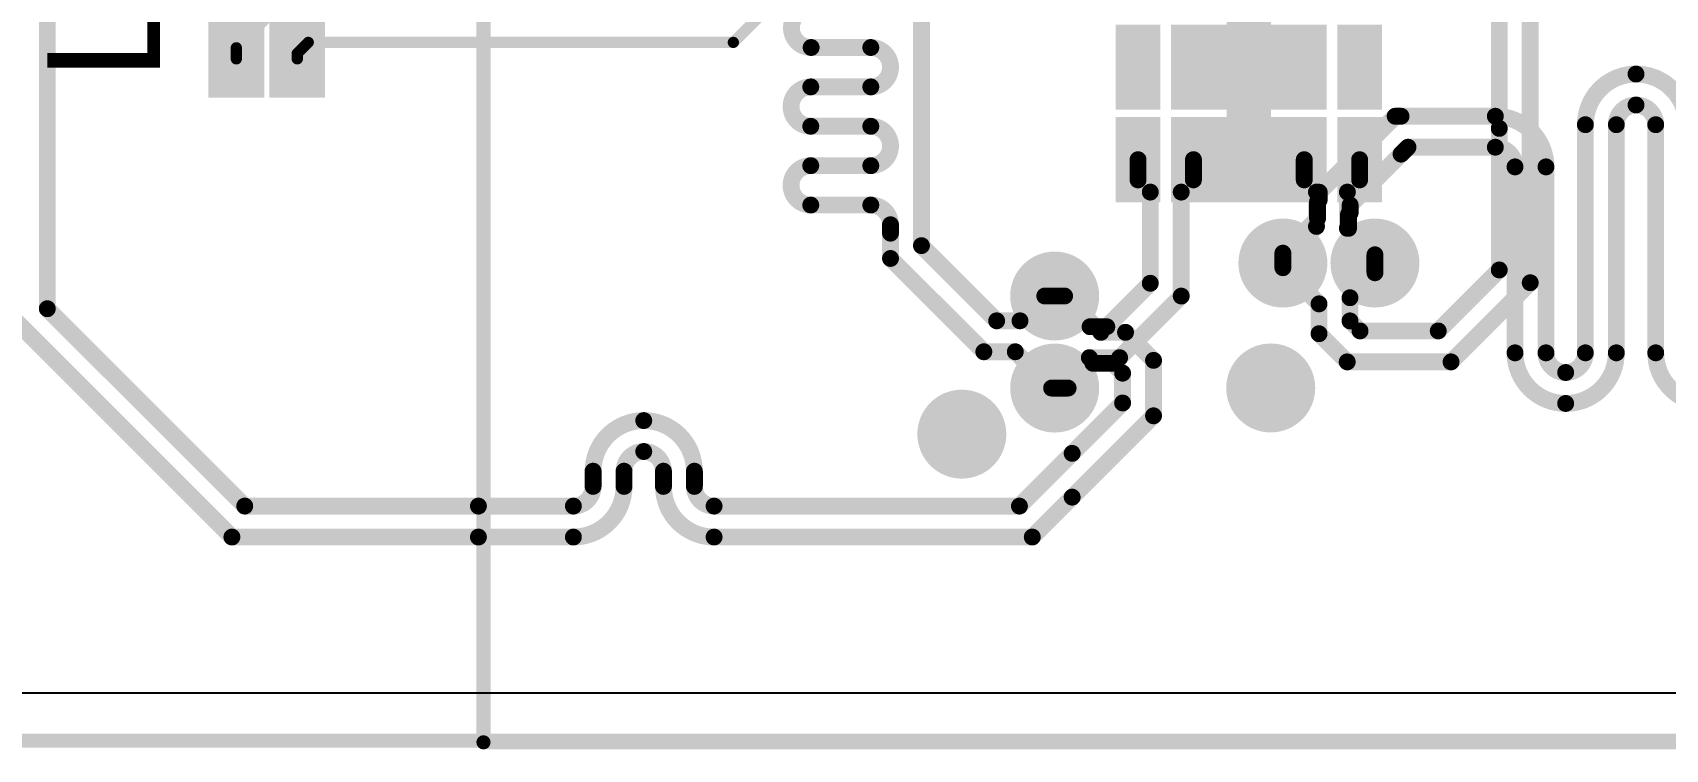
# Model space of a CAD drawing. Header units: millimetres. Extents: x 0 to 172, y 0 to 138.
# Drawn here: x 57.58 to 72.31, y -0.08 to 6.39 of the extents above; entities that cross this region are included whole.
import ezdxf

# ---------------------------------------------------------------- set-up
doc = ezdxf.new("R2010")
doc.units = ezdxf.units.MM
for name, color, linetype in [('BottomLayer', 5, 'Continuous'), ('BottomPaste', 16, 'Continuous'), ('BottomSolder', 6, 'Continuous'), ('Mechanical2', 216, 'Continuous'), ('TopLayer', 1, 'Continuous'), ('TopOverlay', 2, 'Continuous'), ('TopPaste', 8, 'Continuous'), ('TopSolder', 216, 'Continuous'), ('ViaHoleLayer', 16, 'Continuous')]:
    doc.layers.add(name, color=color, linetype=linetype)
doc.styles.add('Arial', font='', dxfattribs={"height": 0.2})
doc.styles.get('Arial').set_extended_font_data('Arial')

# ---------------------------------------------------------------- blocks, each defined once
blk = doc.blocks.new('10_USON__2_5_1__B_27')
at = {"layer": 'BottomLayer'}
for points in [[(-0.69999987, 1.0999978), (-0.13499973, 1.0999978), (-0.13499973, 0.8999982), (-0.69999987, 0.8999982)], [(0.13499973, 1.0999978), (0.69999987, 1.0999978), (0.69999987, 0.8999982), (0.13499973, 0.8999982)], [(-0.69999987, 0.5999987999999999), (-0.13499973, 0.5999987999999999), (-0.13499973, 0.3999992), (-0.69999987, 0.3999992)], [(0.13499973, 0.5999987999999999), (0.69999987, 0.5999987999999999), (0.69999987, 0.3999992), (0.13499973, 0.3999992)], [(-0.69999987, 0.1999996), (-0.13499973, 0.1999996), (-0.13499973, -0.1999996), (-0.69999987, -0.1999996)], [(0.13499973, 0.1999996), (0.69999987, 0.1999996), (0.69999987, -0.1999996), (0.13499973, -0.1999996)], [(-0.69999987, -0.3999992), (-0.13499973, -0.3999992), (-0.13499973, -0.5999987999999999), (-0.69999987, -0.5999987999999999)], [(0.13499973, -0.3999992), (0.69999987, -0.3999992), (0.69999987, -0.5999987999999999), (0.13499973, -0.5999987999999999)], [(-0.69999987, -0.8999982), (-0.13499973, -0.8999982), (-0.13499973, -1.0999978), (-0.69999987, -1.0999978)], [(0.13499973, -0.8999982), (0.69999987, -0.8999982), (0.69999987, -1.0999978), (0.13499973, -1.0999978)]]:
    blk.add_hatch(color=5, dxfattribs=at).paths.add_polyline_path(points)
at = {"layer": 'BottomPaste'}
for points in [[(-0.69999987, 1.0999978), (-0.13499973, 1.0999978), (-0.13499973, 0.8999982), (-0.69999987, 0.8999982)], [(0.13499973, 1.0999978), (0.69999987, 1.0999978), (0.69999987, 0.8999982), (0.13499973, 0.8999982)], [(-0.69999987, 0.5999987999999999), (-0.13499973, 0.5999987999999999), (-0.13499973, 0.3999992), (-0.69999987, 0.3999992)], [(0.13499973, 0.5999987999999999), (0.69999987, 0.5999987999999999), (0.69999987, 0.3999992), (0.13499973, 0.3999992)], [(-0.69999987, 0.1999996), (-0.13499973, 0.1999996), (-0.13499973, -0.1999996), (-0.69999987, -0.1999996)], [(0.13499973, 0.1999996), (0.69999987, 0.1999996), (0.69999987, -0.1999996), (0.13499973, -0.1999996)], [(-0.69999987, -0.3999992), (-0.13499973, -0.3999992), (-0.13499973, -0.5999987999999999), (-0.69999987, -0.5999987999999999)], [(0.13499973, -0.3999992), (0.69999987, -0.3999992), (0.69999987, -0.5999987999999999), (0.13499973, -0.5999987999999999)], [(-0.69999987, -0.8999982), (-0.13499973, -0.8999982), (-0.13499973, -1.0999978), (-0.69999987, -1.0999978)], [(0.13499973, -0.8999982), (0.69999987, -0.8999982), (0.69999987, -1.0999978), (0.13499973, -1.0999978)]]:
    blk.add_hatch(color=16, dxfattribs=at).paths.add_polyline_path(points)
at = {"layer": 'BottomSolder'}
for points in [[(-0.8015998699999999, 1.2015978), (-0.03339973, 1.2015978), (-0.03339973, 0.7983982000000001), (-0.8015998699999999, 0.7983982000000001)], [(0.03339973, 1.2015978), (0.8015998699999999, 1.2015978), (0.8015998699999999, 0.7983982000000001), (0.03339973, 0.7983982000000001)], [(-0.8015998699999999, 0.7015988), (-0.03339973, 0.7015988), (-0.03339973, 0.2983992), (-0.8015998699999999, 0.2983992)], [(0.03339973, 0.7015988), (0.8015998699999999, 0.7015988), (0.8015998699999999, 0.2983992), (0.03339973, 0.2983992)], [(-0.8015998699999999, 0.3015996), (-0.03339973, 0.3015996), (-0.03339973, -0.3015996), (-0.8015998699999999, -0.3015996)], [(0.03339973, 0.3015996), (0.8015998699999999, 0.3015996), (0.8015998699999999, -0.3015996), (0.03339973, -0.3015996)], [(-0.8015998699999999, -0.2983992), (-0.03339973, -0.2983992), (-0.03339973, -0.7015988), (-0.8015998699999999, -0.7015988)], [(0.03339973, -0.2983992), (0.8015998699999999, -0.2983992), (0.8015998699999999, -0.7015988), (0.03339973, -0.7015988)], [(-0.8015998699999999, -0.7983982000000001), (-0.03339973, -0.7983982000000001), (-0.03339973, -1.2015978), (-0.8015998699999999, -1.2015978)], [(0.03339973, -0.7983982000000001), (0.8015998699999999, -0.7983982000000001), (0.8015998699999999, -1.2015978), (0.03339973, -1.2015978)]]:
    blk.add_hatch(color=6, dxfattribs=at).paths.add_polyline_path(points)
blk = doc.blocks.new('MCZ1210DH900L2TA0G_247')
at = {"layer": 'TopLayer'}
for points in [[(-0.37500052, 0.12500102), (-0.87499952, 0.1250010199999999), (-0.87499952, 0.4250004199999999), (-0.37500052, 0.4250004199999999)], [(0.87499952, 0.12500102), (0.37500052, 0.1250010199999999), (0.37500052, 0.4250004199999999), (0.87499952, 0.4250004199999999)], [(-0.37500052, -0.4249978799999999), (-0.87499952, -0.4249978799999999), (-0.87499952, -0.12499848), (-0.37500052, -0.12499848)], [(0.87499952, -0.4249978799999999), (0.37500052, -0.4249978799999999), (0.37500052, -0.12499848), (0.87499952, -0.12499848)]]:
    blk.add_hatch(color=1, dxfattribs=at).paths.add_polyline_path(points)
at = {"layer": 'TopPaste'}
for points in [[(-0.37500052, 0.12500102), (-0.87499952, 0.1250010199999999), (-0.87499952, 0.4250004199999999), (-0.37500052, 0.4250004199999999)], [(0.87499952, 0.12500102), (0.37500052, 0.1250010199999999), (0.37500052, 0.4250004199999999), (0.87499952, 0.4250004199999999)], [(-0.37500052, -0.4249978799999999), (-0.87499952, -0.4249978799999999), (-0.87499952, -0.12499848), (-0.37500052, -0.12499848)], [(0.87499952, -0.4249978799999999), (0.37500052, -0.4249978799999999), (0.37500052, -0.12499848), (0.87499952, -0.12499848)]]:
    blk.add_hatch(color=8, dxfattribs=at).paths.add_polyline_path(points)
at = {"layer": 'TopSolder'}
for points in [[(-0.27340052, 0.02340102000000004), (-0.9765995199999999, 0.02340101999999996), (-0.9765995199999999, 0.52660042), (-0.27340052, 0.52660042)], [(0.9765995199999999, 0.02340102000000004), (0.27340052, 0.02340101999999996), (0.27340052, 0.52660042), (0.9765995199999999, 0.52660042)], [(-0.27340052, -0.52659788), (-0.9765995199999999, -0.52659788), (-0.9765995199999999, -0.02339848000000004), (-0.27340052, -0.02339847999999996)], [(0.9765995199999999, -0.52659788), (0.27340052, -0.52659788), (0.27340052, -0.02339848000000004), (0.9765995199999999, -0.02339847999999996)]]:
    blk.add_hatch(color=216, dxfattribs=at).paths.add_polyline_path(points)
at = {"layer": 'TopOverlay', "const_width": 0.127}
for points in [[(0.2286, 0.5334), (-0.2286, 0.5334)], [(-1.0414, 0.3048), (-1.1684, 0.4318)], [(-1.1684, 0.1778), (-1.1684, 0.4318)], [(-1.1684, 0.1778), (-1.0414, 0.3048)], [(0.2286, -0.5333974599999999), (-0.2286, -0.5333974599999999)]]:
    blk.add_lwpolyline(points, dxfattribs=at)
at = {"layer": 'TopOverlay', "const_width": 0.0635}
for points in [[(-0.26035, 0.5334, 1), (-0.19685, 0.5334, 1)], [(0.19685, 0.5334, 1), (0.26035, 0.5334, 1)], [(-1.20015, 0.4318, 1), (-1.13665, 0.4318, 1)], [(-1.20015, 0.4318, 1), (-1.13665, 0.4318, 1)], [(-1.07315, 0.3048, 1), (-1.00965, 0.3048, 1)], [(-1.07315, 0.3048, 1), (-1.00965, 0.3048, 1)], [(-1.20015, 0.1778, 1), (-1.13665, 0.1778, 1)], [(-1.20015, 0.1778, 1), (-1.13665, 0.1778, 1)], [(-0.26035, -0.5333974599999999, 1), (-0.19685, -0.5333974599999999, 1)], [(0.19685, -0.5333974599999999, 1), (0.26035, -0.5333974599999999, 1)]]:
    blk.add_lwpolyline(points, format="xyb", close=True, dxfattribs=at)
blk = doc.blocks.new('0484060003_266')
at = {"layer": 'TopOverlay', "const_width": 0.127}
for points in [[(-6.899998899999999, -12.23119728), (-6.899998899999999, -5.44999926)], [(-6.899998899999999, -12.23119728), (6.899998899999999, -12.23119728)]]:
    blk.add_lwpolyline(points, dxfattribs=at)
at = {"layer": 'TopOverlay', "const_width": 0.0635}
blk.add_lwpolyline([(-6.931748900000001, -12.23119728, 1), (-6.8682489, -12.23119728, 1)], format="xyb", close=True, dxfattribs=at)
blk.add_lwpolyline([(-6.931748900000001, -12.23119728, 1), (-6.8682489, -12.23119728, 1)], format="xyb", close=True, dxfattribs=at)

msp = doc.modelspace()

# ---------------------------------------------------------------- hatches: boundary and pattern name
at = {"layer": 'BottomLayer'}
msp.add_hatch(color=5, dxfattribs=at).paths.add_polyline_path([(68.3546004, 4.96419886), (68.75459959999999, 4.96419886), (68.75459959999999, 8.67560114), (68.3546004, 8.67560114)])
h = msp.add_hatch(color=5, dxfattribs=at)
edge = h.paths.add_edge_path()
edge.add_arc((68.86185618, 4.31340768), 0.2999994, 0, 360)
h = msp.add_hatch(color=5, dxfattribs=at)
edge = h.paths.add_edge_path()
edge.add_arc((69.69285527999999, 4.31340768), 0.2999994, 0, 360)
h = msp.add_hatch(color=5, dxfattribs=at)
edge = h.paths.add_edge_path()
edge.add_arc((66.80199999999999, 4.0156003), 0.2999994, 0, 360)
h = msp.add_hatch(color=5, dxfattribs=at)
edge = h.paths.add_edge_path()
edge.add_arc((66.80199999999999, 3.184601199999999), 0.2999994, 0, 360)
h = msp.add_hatch(color=5, dxfattribs=at)
edge = h.paths.add_edge_path()
edge.add_arc((68.75210023999999, 3.18570864), 0.2999994, 0, 360)
h = msp.add_hatch(color=5, dxfattribs=at)
edge = h.paths.add_edge_path()
edge.add_arc((65.96379999999999, 2.7686), 0.2999994, 0, 360)
at = {"layer": 'BottomSolder'}
h = msp.add_hatch(color=6, dxfattribs=at)
edge = h.paths.add_edge_path()
edge.add_arc((68.86185618, 4.31340768), 0.4015993999999999, 0, 360)
h = msp.add_hatch(color=6, dxfattribs=at)
edge = h.paths.add_edge_path()
edge.add_arc((69.69285527999999, 4.31340768), 0.4015993999999999, 0, 360)
h = msp.add_hatch(color=6, dxfattribs=at)
edge = h.paths.add_edge_path()
edge.add_arc((66.80199999999999, 4.0156003), 0.4015993999999999, 0, 360)
h = msp.add_hatch(color=6, dxfattribs=at)
edge = h.paths.add_edge_path()
edge.add_arc((66.80199999999999, 3.184601199999999), 0.4015993999999999, 0, 360)
h = msp.add_hatch(color=6, dxfattribs=at)
edge = h.paths.add_edge_path()
edge.add_arc((68.75210023999999, 3.18570864), 0.4015993999999999, 0, 360)
h = msp.add_hatch(color=6, dxfattribs=at)
edge = h.paths.add_edge_path()
edge.add_arc((65.96379999999999, 2.7686), 0.4015993999999999, 0, 360)
at = {"layer": 'TopLayer'}
h = msp.add_hatch(color=1, dxfattribs=at)
edge = h.paths.add_edge_path()
edge.add_arc((68.86185618, 4.31340768), 0.2999994, 0, 360)
h = msp.add_hatch(color=1, dxfattribs=at)
edge = h.paths.add_edge_path()
edge.add_arc((69.69285527999999, 4.31340768), 0.2999994, 0, 360)
h = msp.add_hatch(color=1, dxfattribs=at)
edge = h.paths.add_edge_path()
edge.add_arc((66.80199999999999, 4.0156003), 0.2999994, 0, 360)
h = msp.add_hatch(color=1, dxfattribs=at)
edge = h.paths.add_edge_path()
edge.add_arc((66.80199999999999, 3.184601199999999), 0.2999994, 0, 360)
h = msp.add_hatch(color=1, dxfattribs=at)
edge = h.paths.add_edge_path()
edge.add_arc((68.75210023999999, 3.18570864), 0.2999994, 0, 360)
h = msp.add_hatch(color=1, dxfattribs=at)
edge = h.paths.add_edge_path()
edge.add_arc((65.96379999999999, 2.7686), 0.2999994, 0, 360)
at = {"layer": 'TopSolder'}
h = msp.add_hatch(color=216, dxfattribs=at)
edge = h.paths.add_edge_path()
edge.add_arc((68.86185618, 4.31340768), 0.4015993999999999, 0, 360)
h = msp.add_hatch(color=216, dxfattribs=at)
edge = h.paths.add_edge_path()
edge.add_arc((69.69285527999999, 4.31340768), 0.4015993999999999, 0, 360)
h = msp.add_hatch(color=216, dxfattribs=at)
edge = h.paths.add_edge_path()
edge.add_arc((66.80199999999999, 4.0156003), 0.4015993999999999, 0, 360)
h = msp.add_hatch(color=216, dxfattribs=at)
edge = h.paths.add_edge_path()
edge.add_arc((66.80199999999999, 3.184601199999999), 0.4015993999999999, 0, 360)
h = msp.add_hatch(color=216, dxfattribs=at)
edge = h.paths.add_edge_path()
edge.add_arc((68.75210023999999, 3.18570864), 0.4015993999999999, 0, 360)
h = msp.add_hatch(color=216, dxfattribs=at)
edge = h.paths.add_edge_path()
edge.add_arc((65.96379999999999, 2.7686), 0.4015993999999999, 0, 360)
at = {"layer": 'ViaHoleLayer'}
h = msp.add_hatch(color=16, dxfattribs=at)
edge = h.paths.add_edge_path()
edge.add_arc((68.86185618, 4.31340768), 0.1499997, 0, 360)
h = msp.add_hatch(color=16, dxfattribs=at)
edge = h.paths.add_edge_path()
edge.add_arc((69.69285527999999, 4.31340768), 0.1499997, 0, 360)
h = msp.add_hatch(color=16, dxfattribs=at)
edge = h.paths.add_edge_path()
edge.add_arc((66.80199999999999, 4.0156003), 0.1499997, 0, 360)
h = msp.add_hatch(color=16, dxfattribs=at)
edge = h.paths.add_edge_path()
edge.add_arc((66.80199999999999, 3.184601199999999), 0.1499997, 0, 360)
h = msp.add_hatch(color=16, dxfattribs=at)
edge = h.paths.add_edge_path()
edge.add_arc((68.75210023999999, 3.18570864), 0.1499997, 0, 360)
h = msp.add_hatch(color=16, dxfattribs=at)
edge = h.paths.add_edge_path()
edge.add_arc((65.96379999999999, 2.7686), 0.1499997, 0, 360)

# ---------------------------------------------------------------- linework, layer by layer
at = {"layer": 'BottomLayer'}
msp.add_line((31.0642, 0.4318), (103.7336, 0.4318), dxfattribs=at)
for points, const_width in [([(71.09459746, 4.13559752), (71.09459746, 11.51925052)], 0.1524), ([(65.59940652, 4.470643839999999), (65.59940652, 8.93764278)], 0.1524), ([(70.81519746, 5.52920154), (70.81519746, 7.0237858)], 0.1524), ([(64.60367064, 6.2594998), (65.14220651999999, 6.2594998)], 0.1524), ([(68.5546, 5.246700199999999), (68.5546, 6.0816998)], 0.254), ([(64.60028736, 5.9038998), (65.14220651999999, 5.9038998)], 0.1524), ([(64.60028736, 5.5482998), (65.14220651999999, 5.5482998)], 0.1524), ([(70.81519746, 4.25132754), (70.81519746, 5.52920154)], 0.1524), ([(67.55460199999999, 5.06419866), (67.55460199999999, 5.246700199999999)], 0.1524), ([(68.05460099999999, 5.06419866), (68.05460099999999, 5.246700199999999)], 0.1524), ([(69.054599, 5.06419866), (69.054599, 5.246700199999999)], 0.1524), ([(69.554598, 5.06419866), (69.554598, 5.246700199999999)], 0.1524), ([(64.60028736, 5.1926998), (65.14220651999999, 5.1926998)], 0.1524), ([(67.55460199999999, 5.06419866), (67.6649015, 4.95389916)], 0.1524), ([(67.6649015, 4.13095186), (67.6649015, 4.95389916)], 0.1524), ([(67.9443015, 4.95389916), (68.05460099999999, 5.06419866)], 0.1524), ([(67.9443015, 4.01522184), (67.9443015, 4.95389916)], 0.1524), ([(69.054599, 5.06419866), (69.1648985, 4.95389916)], 0.1524), ([(69.1648985, 4.64415886), (69.1648985, 4.95389916)], 0.1524), ([(69.44429849999999, 4.95389916), (69.554598, 5.06419866)], 0.1524), ([(69.44429849999999, 4.626482999999999), (69.44429849999999, 4.95389916)], 0.1524), ([(64.60028736, 4.8370998), (65.14220651999999, 4.8370998)], 0.1524), ([(65.32000651999999, 4.583087099999999), (65.32000651999999, 4.659299799999999)], 0.1524), ([(68.86185618, 4.34111654), (69.1648985, 4.64415886)], 0.1524), ([(65.32000651999999, 4.35491382), (65.32000651999999, 4.583087099999999)], 0.1524), ([(69.44429849999999, 4.626482999999999), (69.69285527999999, 4.37792622)], 0.1524), ([(65.32000651999999, 4.35491382), (66.16251944, 3.5124009)], 0.1524), ([(65.59940652, 4.470643839999999), (66.27824946, 3.7918009)], 0.1524), ([(69.69285527999999, 4.31340768), (69.69285527999999, 4.37792622)], 0.1524), ([(68.86185618, 4.31340768), (68.86185618, 4.34111654)], 0.1524), ([(68.86185618, 4.27109128), (68.86185618, 4.31340768)], 0.1524), ([(68.86185618, 4.27109128), (69.18821824, 3.94472922)], 0.1524), ([(69.46761824, 4.00033236), (69.69285527999999, 4.2255694)], 0.1524), ([(69.69285527999999, 4.2255694), (69.69285527999999, 4.31340768)], 0.1524), ([(70.26425114, 3.70038122), (70.81519746, 4.25132754)], 0.1524), ([(67.27254769999999, 3.73859806), (67.6649015, 4.13095186)], 0.1524), ([(70.37998116, 3.42098122), (71.09459746, 4.13559752)], 0.1524), ([(66.48892468, 3.7918009), (66.71272407999999, 4.0156003)], 0.1524), ([(66.71272407999999, 4.0156003), (66.80199999999999, 4.0156003)], 0.1524), ([(66.80199999999999, 4.0156003), (66.8443164, 4.0156003)], 0.1524), ([(66.8443164, 4.0156003), (67.12131864, 3.73859806)], 0.1524), ([(67.38827771999999, 3.45919806), (67.9443015, 4.01522184)], 0.1524), ([(69.18821824, 3.67536222), (69.18821824, 3.94472922)], 0.1524), ([(69.46761824, 3.791092239999999), (69.46761824, 4.00033236)], 0.1524), ([(66.27824946, 3.7918009), (66.48892468, 3.7918009)], 0.1524), ([(69.46761824, 3.791092239999999), (69.55832926, 3.70038122)], 0.1524), ([(67.12131864, 3.73859806), (67.27254769999999, 3.73859806)], 0.1524), ([(69.18821824, 3.67536222), (69.44259923999999, 3.42098122)], 0.1524), ([(69.55832926, 3.70038122), (70.26425114, 3.70038122)], 0.1524), ([(66.16251944, 3.5124009), (66.44649144, 3.5124009)], 0.1524), ([(66.44649144, 3.5124009), (66.77429114, 3.184601199999999)], 0.1524), ([(66.84047846, 3.184601199999999), (67.11507532, 3.45919806)], 0.1524), ([(67.11507532, 3.45919806), (67.38827771999999, 3.45919806)], 0.1524), ([(69.44259923999999, 3.42098122), (70.37998116, 3.42098122)], 0.1524), ([(66.77429114, 3.184601199999999), (66.80199999999999, 3.184601199999999)], 0.1524), ([(66.80199999999999, 3.184601199999999), (66.84047846, 3.184601199999999)], 0.1524)]:
    msp.add_lwpolyline(points, dxfattribs=dict(at, const_width=const_width))
at = {"layer": 'BottomLayer', "const_width": 0.1524}
for points in [[(64.60367064, 6.2594998, -0.9999999999999999), (64.60367064, 6.615099799999999)], [(65.14220651999999, 6.2594998, -0.9999999999999999), (65.14220651999999, 5.9038998)], [(64.60028736, 5.5482998, -0.9999999999999999), (64.60028736, 5.9038998)], [(65.14220651999999, 5.5482998, -0.9999999999999999), (65.14220651999999, 5.1926998)], [(64.60028736, 4.8370998, -0.9999999999999999), (64.60028736, 5.1926998)], [(65.14220651999999, 4.8370998, -0.4142135623730951), (65.32000651999999, 4.659299799999999)]]:
    msp.add_lwpolyline(points, format="xyb", dxfattribs=at)
at = {"layer": 'BottomLayer'}
for points, const_width in [([(64.56557063999999, 6.2594998, 1), (64.64177064, 6.2594998, 1)], 0.0762), ([(64.56557063999999, 6.2594998, 1), (64.64177064, 6.2594998, 1)], 0.0762), ([(65.10410651999999, 6.2594998, 1), (65.18030651999999, 6.2594998, 1)], 0.0762), ([(65.10410651999999, 6.2594998, 1), (65.18030651999999, 6.2594998, 1)], 0.0762), ([(68.49109999999999, 6.0816998, 1), (68.61809999999998, 6.0816998, 1)], 0.127), ([(64.56218736, 5.9038998, 1), (64.63838736, 5.9038998, 1)], 0.0762), ([(64.56218736, 5.9038998, 1), (64.63838736, 5.9038998, 1)], 0.0762), ([(65.10410651999999, 5.9038998, 1), (65.18030651999999, 5.9038998, 1)], 0.0762), ([(65.10410651999999, 5.9038998, 1), (65.18030651999999, 5.9038998, 1)], 0.0762), ([(64.56218736, 5.5482998, 1), (64.63838736, 5.5482998, 1)], 0.0762), ([(64.56218736, 5.5482998, 1), (64.63838736, 5.5482998, 1)], 0.0762), ([(65.10410651999999, 5.5482998, 1), (65.18030651999999, 5.5482998, 1)], 0.0762), ([(65.10410651999999, 5.5482998, 1), (65.18030651999999, 5.5482998, 1)], 0.0762), ([(70.77709746, 5.52920154, 1), (70.85329746, 5.52920154, 1)], 0.0762), ([(70.77709746, 5.52920154, 1), (70.85329746, 5.52920154, 1)], 0.0762), ([(67.51650199999999, 5.246700199999999, 1), (67.592702, 5.246700199999999, 1)], 0.0762), ([(68.01650099999999, 5.246700199999999, 1), (68.09270099999999, 5.246700199999999, 1)], 0.0762), ([(68.49109999999999, 5.246700199999999, 1), (68.61809999999998, 5.246700199999999, 1)], 0.127), ([(69.016499, 5.246700199999999, 1), (69.092699, 5.246700199999999, 1)], 0.0762), ([(69.516498, 5.246700199999999, 1), (69.59269799999998, 5.246700199999999, 1)], 0.0762), ([(64.56218736, 5.1926998, 1), (64.63838736, 5.1926998, 1)], 0.0762), ([(64.56218736, 5.1926998, 1), (64.63838736, 5.1926998, 1)], 0.0762), ([(65.10410651999999, 5.1926998, 1), (65.18030651999999, 5.1926998, 1)], 0.0762), ([(65.10410651999999, 5.1926998, 1), (65.18030651999999, 5.1926998, 1)], 0.0762), ([(67.51650199999999, 5.06419866, 1), (67.592702, 5.06419866, 1)], 0.0762), ([(67.51650199999999, 5.06419866, 1), (67.592702, 5.06419866, 1)], 0.0762), ([(67.62680149999998, 4.95389916, 1), (67.7030015, 4.95389916, 1)], 0.0762), ([(67.62680149999998, 4.95389916, 1), (67.7030015, 4.95389916, 1)], 0.0762), ([(67.9062015, 4.95389916, 1), (67.9824015, 4.95389916, 1)], 0.0762), ([(67.9062015, 4.95389916, 1), (67.9824015, 4.95389916, 1)], 0.0762), ([(68.01650099999999, 5.06419866, 1), (68.09270099999999, 5.06419866, 1)], 0.0762), ([(68.01650099999999, 5.06419866, 1), (68.09270099999999, 5.06419866, 1)], 0.0762), ([(69.016499, 5.06419866, 1), (69.092699, 5.06419866, 1)], 0.0762), ([(69.016499, 5.06419866, 1), (69.092699, 5.06419866, 1)], 0.0762), ([(69.12679849999999, 4.95389916, 1), (69.2029985, 4.95389916, 1)], 0.0762), ([(69.12679849999999, 4.95389916, 1), (69.2029985, 4.95389916, 1)], 0.0762), ([(69.4061985, 4.95389916, 1), (69.48239849999999, 4.95389916, 1)], 0.0762), ([(69.4061985, 4.95389916, 1), (69.48239849999999, 4.95389916, 1)], 0.0762), ([(69.516498, 5.06419866, 1), (69.59269799999998, 5.06419866, 1)], 0.0762), ([(69.516498, 5.06419866, 1), (69.59269799999998, 5.06419866, 1)], 0.0762), ([(64.56218736, 4.8370998, 1), (64.63838736, 4.8370998, 1)], 0.0762), ([(64.56218736, 4.8370998, 1), (64.63838736, 4.8370998, 1)], 0.0762), ([(65.10410651999999, 4.8370998, 1), (65.18030651999999, 4.8370998, 1)], 0.0762), ([(65.10410651999999, 4.8370998, 1), (65.18030651999999, 4.8370998, 1)], 0.0762), ([(65.28190651999999, 4.659299799999999, 1), (65.35810651999999, 4.659299799999999, 1)], 0.0762), ([(65.28190651999999, 4.659299799999999, 1), (65.35810651999999, 4.659299799999999, 1)], 0.0762), ([(69.12679849999999, 4.64415886, 1), (69.2029985, 4.64415886, 1)], 0.0762), ([(69.12679849999999, 4.64415886, 1), (69.2029985, 4.64415886, 1)], 0.0762), ([(65.28190651999999, 4.583087099999999, 1), (65.35810651999999, 4.583087099999999, 1)], 0.0762), ([(65.28190651999999, 4.583087099999999, 1), (65.35810651999999, 4.583087099999999, 1)], 0.0762), ([(69.4061985, 4.626482999999999, 1), (69.48239849999999, 4.626482999999999, 1)], 0.0762), ([(69.4061985, 4.626482999999999, 1), (69.48239849999999, 4.626482999999999, 1)], 0.0762), ([(65.28190651999999, 4.35491382, 1), (65.35810651999999, 4.35491382, 1)], 0.0762), ([(65.28190651999999, 4.35491382, 1), (65.35810651999999, 4.35491382, 1)], 0.0762), ([(65.56130652, 4.470643839999999, 1), (65.63750652, 4.470643839999999, 1)], 0.0762), ([(65.56130652, 4.470643839999999, 1), (65.63750652, 4.470643839999999, 1)], 0.0762), ([(69.65475527999999, 4.37792622, 1), (69.73095528, 4.37792622, 1)], 0.0762), ([(69.65475527999999, 4.37792622, 1), (69.73095528, 4.37792622, 1)], 0.0762), ([(68.82375618, 4.34111654, 1), (68.89995618, 4.34111654, 1)], 0.0762), ([(68.82375618, 4.34111654, 1), (68.89995618, 4.34111654, 1)], 0.0762), ([(68.82375618, 4.31340768, 1), (68.89995618, 4.31340768, 1)], 0.0762), ([(68.82375618, 4.31340768, 1), (68.89995618, 4.31340768, 1)], 0.0762), ([(68.82375618, 4.27109128, 1), (68.89995618, 4.27109128, 1)], 0.0762), ([(68.82375618, 4.27109128, 1), (68.89995618, 4.27109128, 1)], 0.0762), ([(69.65475527999999, 4.31340768, 1), (69.73095528, 4.31340768, 1)], 0.0762), ([(69.65475527999999, 4.31340768, 1), (69.73095528, 4.31340768, 1)], 0.0762), ([(69.65475527999999, 4.2255694, 1), (69.73095528, 4.2255694, 1)], 0.0762), ([(69.65475527999999, 4.2255694, 1), (69.73095528, 4.2255694, 1)], 0.0762), ([(70.77709746, 4.25132754, 1), (70.85329746, 4.25132754, 1)], 0.0762), ([(70.77709746, 4.25132754, 1), (70.85329746, 4.25132754, 1)], 0.0762), ([(67.62680149999998, 4.13095186, 1), (67.7030015, 4.13095186, 1)], 0.0762), ([(67.62680149999998, 4.13095186, 1), (67.7030015, 4.13095186, 1)], 0.0762), ([(71.05649746, 4.13559752, 1), (71.13269746, 4.13559752, 1)], 0.0762), ([(71.05649746, 4.13559752, 1), (71.13269746, 4.13559752, 1)], 0.0762), ([(66.67462407999999, 4.0156003, 1), (66.75082408, 4.0156003, 1)], 0.0762), ([(66.67462407999999, 4.0156003, 1), (66.75082408, 4.0156003, 1)], 0.0762), ([(66.76389999999999, 4.0156003, 1), (66.84009999999999, 4.0156003, 1)], 0.0762), ([(66.76389999999999, 4.0156003, 1), (66.84009999999999, 4.0156003, 1)], 0.0762), ([(66.8062164, 4.0156003, 1), (66.8824164, 4.0156003, 1)], 0.0762), ([(66.8062164, 4.0156003, 1), (66.8824164, 4.0156003, 1)], 0.0762), ([(67.9062015, 4.01522184, 1), (67.9824015, 4.01522184, 1)], 0.0762), ([(67.9062015, 4.01522184, 1), (67.9824015, 4.01522184, 1)], 0.0762), ([(69.15011824, 3.94472922, 1), (69.22631824, 3.94472922, 1)], 0.0762), ([(69.15011824, 3.94472922, 1), (69.22631824, 3.94472922, 1)], 0.0762), ([(69.42951824, 4.00033236, 1), (69.50571824, 4.00033236, 1)], 0.0762), ([(69.42951824, 4.00033236, 1), (69.50571824, 4.00033236, 1)], 0.0762), ([(66.24014946, 3.7918009, 1), (66.31634946, 3.7918009, 1)], 0.0762), ([(66.24014946, 3.7918009, 1), (66.31634946, 3.7918009, 1)], 0.0762), ([(66.45082468, 3.7918009, 1), (66.52702468, 3.7918009, 1)], 0.0762), ([(66.45082468, 3.7918009, 1), (66.52702468, 3.7918009, 1)], 0.0762), ([(69.42951824, 3.791092239999999, 1), (69.50571824, 3.791092239999999, 1)], 0.0762), ([(69.42951824, 3.791092239999999, 1), (69.50571824, 3.791092239999999, 1)], 0.0762), ([(67.08321864, 3.73859806, 1), (67.15941864, 3.73859806, 1)], 0.0762), ([(67.08321864, 3.73859806, 1), (67.15941864, 3.73859806, 1)], 0.0762), ([(67.23444769999999, 3.73859806, 1), (67.31064769999999, 3.73859806, 1)], 0.0762), ([(67.23444769999999, 3.73859806, 1), (67.31064769999999, 3.73859806, 1)], 0.0762), ([(69.15011824, 3.67536222, 1), (69.22631824, 3.67536222, 1)], 0.0762), ([(69.15011824, 3.67536222, 1), (69.22631824, 3.67536222, 1)], 0.0762), ([(69.52022926, 3.70038122, 1), (69.59642926, 3.70038122, 1)], 0.0762), ([(69.52022926, 3.70038122, 1), (69.59642926, 3.70038122, 1)], 0.0762), ([(70.22615114, 3.70038122, 1), (70.30235114, 3.70038122, 1)], 0.0762), ([(70.22615114, 3.70038122, 1), (70.30235114, 3.70038122, 1)], 0.0762), ([(66.12441944, 3.5124009, 1), (66.20061944, 3.5124009, 1)], 0.0762), ([(66.12441944, 3.5124009, 1), (66.20061944, 3.5124009, 1)], 0.0762), ([(66.40839143999999, 3.5124009, 1), (66.48459144, 3.5124009, 1)], 0.0762), ([(66.40839143999999, 3.5124009, 1), (66.48459144, 3.5124009, 1)], 0.0762), ([(67.07697532, 3.45919806, 1), (67.15317532, 3.45919806, 1)], 0.0762), ([(67.07697532, 3.45919806, 1), (67.15317532, 3.45919806, 1)], 0.0762), ([(67.35017772, 3.45919806, 1), (67.42637771999999, 3.45919806, 1)], 0.0762), ([(67.35017772, 3.45919806, 1), (67.42637771999999, 3.45919806, 1)], 0.0762), ([(69.40449923999999, 3.42098122, 1), (69.48069923999999, 3.42098122, 1)], 0.0762), ([(69.40449923999999, 3.42098122, 1), (69.48069923999999, 3.42098122, 1)], 0.0762), ([(70.34188115999999, 3.42098122, 1), (70.41808116, 3.42098122, 1)], 0.0762), ([(70.34188115999999, 3.42098122, 1), (70.41808116, 3.42098122, 1)], 0.0762), ([(66.73619113999999, 3.184601199999999, 1), (66.81239114, 3.184601199999999, 1)], 0.0762), ([(66.73619113999999, 3.184601199999999, 1), (66.81239114, 3.184601199999999, 1)], 0.0762), ([(66.76389999999999, 3.184601199999999, 1), (66.84009999999999, 3.184601199999999, 1)], 0.0762), ([(66.76389999999999, 3.184601199999999, 1), (66.84009999999999, 3.184601199999999, 1)], 0.0762), ([(66.80237846, 3.184601199999999, 1), (66.87857846, 3.184601199999999, 1)], 0.0762), ([(66.80237846, 3.184601199999999, 1), (66.87857846, 3.184601199999999, 1)], 0.0762)]:
    msp.add_lwpolyline(points, format="xyb", close=True, dxfattribs=dict(at, const_width=const_width))
at = {"layer": 'Mechanical2', "const_width": 0.127}
msp.add_lwpolyline([(1.016e-05, 1.016e-05), (160.0000102, 1.016e-05)], dxfattribs=at)
at = {"layer": 'TopLayer'}
msp.add_line((31.0642, 0.4318), (103.7336, 0.4318), dxfattribs=at)
for points, const_width in [([(57.70879999999999, 3.90107932), (57.70879999999999, 31.04932068)], 0.1524), ([(63.90123871999999, 6.3054992), (66.88747608, 9.291736559999999)], 0.1016), ([(59.41500182, 6.25679978), (59.78760204, 6.6294)], 0.1016), ([(59.96500071999999, 6.206299499999999), (60.06420042, 6.3054992)], 0.1016), ([(60.06420042, 6.3054992), (63.90123871999999, 6.3054992)], 0.1016), ([(59.41500182, 6.15679998), (59.41500182, 6.25679978)], 0.1016), ([(59.96500071999999, 6.15679998), (59.96500071999999, 6.206299499999999)], 0.1016), ([(72.04956125999999, 6.019799999999999), (72.04956379999999, 6.019799999999999)], 0.1524), ([(72.04956125999999, 5.7404), (72.04956379999999, 5.7404)], 0.1524), ([(69.18965588, 4.95289078), (69.87556509999999, 5.6388)], 0.1524), ([(69.87556509999999, 5.6388), (69.92865871999999, 5.6388)], 0.1524), ([(69.92865871999999, 5.6388), (70.77956888, 5.6388)], 0.1524), ([(71.5923638, 3.5028378), (71.5923638, 5.562602539999999)], 0.1524), ([(71.8717638, 3.5028378), (71.8717638, 5.562602539999999)], 0.1524), ([(72.22736126, 3.5028378), (72.22736126, 5.562602539999999)], 0.1524), ([(69.46905587999998, 4.83716076), (69.92865871999999, 5.296763599999999)], 0.1524), ([(69.92865871999999, 5.296763599999999), (69.99129511999999, 5.3594)], 0.1524), ([(69.99129511999999, 5.3594), (70.77956888, 5.3594)], 0.1524), ([(70.95736634, 3.5028378), (70.95736634, 5.181602539999999)], 0.1524), ([(71.23676634, 3.5028378), (71.23676634, 5.181602539999999)], 0.1524), ([(69.18965588, 4.88319064), (69.18965588, 4.95289078)], 0.1524), ([(69.17492642, 4.86846118), (69.18965588, 4.88319064)], 0.1524), ([(69.17492642, 4.71575384), (69.17492642, 4.86846118)], 0.1524), ([(69.46905587999998, 4.76746062), (69.46905587999998, 4.83716076)], 0.1524), ([(68.86185618, 4.4026836), (69.17492642, 4.71575384)], 0.1524), ([(69.45432641999999, 4.75273116), (69.46905587999998, 4.76746062)], 0.1524), ([(69.45432641999999, 4.626482999999999), (69.45432641999999, 4.75273116)], 0.1524), ([(69.45432641999999, 4.626482999999999), (69.69285527999999, 4.38795414)], 0.1524), ([(68.86185618, 4.31340768), (68.86185618, 4.4026836)], 0.1524), ([(69.69285527999999, 4.31340768), (69.69285527999999, 4.38795414)], 0.1524), ([(66.80199999999999, 4.0156003), (66.89127592, 4.0156003)], 0.1524), ([(66.89127592, 4.0156003), (67.21907562, 3.6878006)], 0.1524), ([(57.4294, 3.7853493), (59.3752051, 1.8395442)], 0.1524), ([(57.70879999999999, 3.90107932), (59.49093512, 2.1189442)], 0.1524), ([(67.21907562, 3.6878006), (67.44148056, 3.6878006)], 0.1524), ([(67.44148056, 3.6878006), (67.69442646, 3.4348547)], 0.1524), ([(66.92311989999999, 3.184601199999999), (67.1469193, 3.4084006)], 0.1524), ([(67.1469193, 3.4084006), (67.32575053999999, 3.4084006)], 0.1524), ([(67.32575053999999, 3.4084006), (67.41502645999999, 3.319124679999999)], 0.1524), ([(67.41502645999999, 3.05007518), (67.41502645999999, 3.319124679999999)], 0.1524), ([(67.69442646, 2.93434516), (67.69442646, 3.4348547)], 0.1524), ([(71.4145638, 3.32504034), (71.41456634000001, 3.32504034)], 0.1524), ([(66.80199999999999, 3.184601199999999), (66.92311989999999, 3.184601199999999)], 0.1524), ([(66.95978226, 2.59483098), (67.41502645999999, 3.05007518)], 0.1524), ([(71.4145638, 3.04564034), (71.41456634000001, 3.04564034)], 0.1524), ([(63.0926348, 2.89124898), (63.09263733999999, 2.89124898)], 0.1524), ([(66.95978226, 2.19970096), (67.69442646, 2.93434516)], 0.1524), ([(63.0926348, 2.61184898), (63.09263733999999, 2.61184898)], 0.1524), ([(66.48389548, 2.1189442), (66.95978226, 2.59483098)], 0.1524), ([(62.63543734, 2.29674166), (62.63543734, 2.43405152)], 0.1524), ([(62.91483734, 2.29674166), (62.91483734, 2.43405152)], 0.1524), ([(63.2704348, 2.29674166), (63.2704348, 2.43405152)], 0.1524), ([(63.54983479999999, 2.29674166), (63.54983479999999, 2.43405152)], 0.1524), ([(66.59962296, 1.8395442), (66.95977972, 2.19970096)], 0.1524), ([(66.95977972, 2.19970096), (66.95978226, 2.19970096)], 0.1524), ([(59.49093512, 2.1189442), (61.60038226, 2.1189442)], 0.1524), ([(61.60038226, 2.1189442), (62.45763988, 2.1189442)], 0.1524), ([(63.72763226, 2.1189442), (66.48389548, 2.1189442)], 0.1524), ([(59.3752051, 1.8395442), (61.60038226, 1.8395442)], 0.1524), ([(61.60038226, 1.8395442), (62.45763988, 1.8395442)], 0.1524), ([(63.72763226, 1.8395442), (66.59962296, 1.8395442)], 0.1524)]:
    msp.add_lwpolyline(points, dxfattribs=dict(at, const_width=const_width))
for points, const_width in [([(60.03880042, 6.3054992, 1), (60.08960042, 6.3054992, 1)], 0.0508), ([(60.03880042, 6.3054992, 1), (60.08960042, 6.3054992, 1)], 0.0508), ([(63.87583872, 6.3054992, 1), (63.92663871999999, 6.3054992, 1)], 0.0508), ([(63.87583872, 6.3054992, 1), (63.92663871999999, 6.3054992, 1)], 0.0508), ([(59.38960181999999, 6.25679978, 1), (59.44040182, 6.25679978, 1)], 0.0508), ([(59.38960181999999, 6.25679978, 1), (59.44040182, 6.25679978, 1)], 0.0508), ([(59.38960181999999, 6.15679998, 1), (59.44040182, 6.15679998, 1)], 0.0508), ([(59.93960071999999, 6.206299499999999, 1), (59.99040071999999, 6.206299499999999, 1)], 0.0508), ([(59.93960071999999, 6.206299499999999, 1), (59.99040071999999, 6.206299499999999, 1)], 0.0508), ([(59.93960071999999, 6.15679998, 1), (59.99040071999999, 6.15679998, 1)], 0.0508), ([(72.01146125999999, 6.019799999999999, 1), (72.08766125999999, 6.019799999999999, 1)], 0.0762), ([(72.01146125999999, 6.019799999999999, 1), (72.08766125999999, 6.019799999999999, 1)], 0.0762), ([(72.0114638, 6.019799999999999, 1), (72.08766379999999, 6.019799999999999, 1)], 0.0762), ([(72.0114638, 6.019799999999999, 1), (72.08766379999999, 6.019799999999999, 1)], 0.0762), ([(72.01146125999999, 5.7404, 1), (72.08766125999999, 5.7404, 1)], 0.0762), ([(72.01146125999999, 5.7404, 1), (72.08766125999999, 5.7404, 1)], 0.0762), ([(72.0114638, 5.7404, 1), (72.08766379999999, 5.7404, 1)], 0.0762), ([(72.0114638, 5.7404, 1), (72.08766379999999, 5.7404, 1)], 0.0762), ([(69.83746509999999, 5.6388, 1), (69.91366509999999, 5.6388, 1)], 0.0762), ([(69.83746509999999, 5.6388, 1), (69.91366509999999, 5.6388, 1)], 0.0762), ([(69.89055872, 5.6388, 1), (69.96675871999999, 5.6388, 1)], 0.0762), ([(69.89055872, 5.6388, 1), (69.96675871999999, 5.6388, 1)], 0.0762), ([(70.74146888, 5.6388, 1), (70.81766888, 5.6388, 1)], 0.0762), ([(70.74146888, 5.6388, 1), (70.81766888, 5.6388, 1)], 0.0762), ([(71.5542638, 5.562602539999999, 1), (71.6304638, 5.562602539999999, 1)], 0.0762), ([(71.5542638, 5.562602539999999, 1), (71.6304638, 5.562602539999999, 1)], 0.0762), ([(71.8336638, 5.562602539999999, 1), (71.9098638, 5.562602539999999, 1)], 0.0762), ([(71.8336638, 5.562602539999999, 1), (71.9098638, 5.562602539999999, 1)], 0.0762), ([(72.18926126, 5.562602539999999, 1), (72.26546126, 5.562602539999999, 1)], 0.0762), ([(72.18926126, 5.562602539999999, 1), (72.26546126, 5.562602539999999, 1)], 0.0762), ([(69.89055872, 5.296763599999999, 1), (69.96675871999999, 5.296763599999999, 1)], 0.0762), ([(69.89055872, 5.296763599999999, 1), (69.96675871999999, 5.296763599999999, 1)], 0.0762), ([(69.95319511999999, 5.3594, 1), (70.02939511999999, 5.3594, 1)], 0.0762), ([(69.95319511999999, 5.3594, 1), (70.02939511999999, 5.3594, 1)], 0.0762), ([(70.74146888, 5.3594, 1), (70.81766888, 5.3594, 1)], 0.0762), ([(70.74146888, 5.3594, 1), (70.81766888, 5.3594, 1)], 0.0762), ([(70.91926634, 5.181602539999999, 1), (70.99546634, 5.181602539999999, 1)], 0.0762), ([(70.91926634, 5.181602539999999, 1), (70.99546634, 5.181602539999999, 1)], 0.0762), ([(71.19866634, 5.181602539999999, 1), (71.27486634, 5.181602539999999, 1)], 0.0762), ([(71.19866634, 5.181602539999999, 1), (71.27486634, 5.181602539999999, 1)], 0.0762), ([(69.15155588, 4.95289078, 1), (69.22775588, 4.95289078, 1)], 0.0762), ([(69.15155588, 4.95289078, 1), (69.22775588, 4.95289078, 1)], 0.0762), ([(69.13682642, 4.86846118, 1), (69.21302641999999, 4.86846118, 1)], 0.0762), ([(69.13682642, 4.86846118, 1), (69.21302641999999, 4.86846118, 1)], 0.0762), ([(69.15155588, 4.88319064, 1), (69.22775588, 4.88319064, 1)], 0.0762), ([(69.15155588, 4.88319064, 1), (69.22775588, 4.88319064, 1)], 0.0762), ([(69.43095588, 4.83716076, 1), (69.50715588, 4.83716076, 1)], 0.0762), ([(69.43095588, 4.83716076, 1), (69.50715588, 4.83716076, 1)], 0.0762), ([(69.13682642, 4.71575384, 1), (69.21302641999999, 4.71575384, 1)], 0.0762), ([(69.13682642, 4.71575384, 1), (69.21302641999999, 4.71575384, 1)], 0.0762), ([(69.41622641999999, 4.75273116, 1), (69.49242642, 4.75273116, 1)], 0.0762), ([(69.41622641999999, 4.75273116, 1), (69.49242642, 4.75273116, 1)], 0.0762), ([(69.43095588, 4.76746062, 1), (69.50715588, 4.76746062, 1)], 0.0762), ([(69.43095588, 4.76746062, 1), (69.50715588, 4.76746062, 1)], 0.0762), ([(69.41622641999999, 4.626482999999999, 1), (69.49242642, 4.626482999999999, 1)], 0.0762), ([(69.41622641999999, 4.626482999999999, 1), (69.49242642, 4.626482999999999, 1)], 0.0762), ([(68.82375618, 4.4026836, 1), (68.89995618, 4.4026836, 1)], 0.0762), ([(68.82375618, 4.4026836, 1), (68.89995618, 4.4026836, 1)], 0.0762), ([(69.65475527999999, 4.38795414, 1), (69.73095528, 4.38795414, 1)], 0.0762), ([(69.65475527999999, 4.38795414, 1), (69.73095528, 4.38795414, 1)], 0.0762), ([(68.82375618, 4.31340768, 1), (68.89995618, 4.31340768, 1)], 0.0762), ([(69.65475527999999, 4.31340768, 1), (69.73095528, 4.31340768, 1)], 0.0762), ([(66.76389999999999, 4.0156003, 1), (66.84009999999999, 4.0156003, 1)], 0.0762), ([(66.85317592, 4.0156003, 1), (66.92937592, 4.0156003, 1)], 0.0762), ([(66.85317592, 4.0156003, 1), (66.92937592, 4.0156003, 1)], 0.0762), ([(57.6707, 3.90107932, 1), (57.7469, 3.90107932, 1)], 0.0762), ([(57.6707, 3.90107932, 1), (57.7469, 3.90107932, 1)], 0.0762), ([(67.18097562, 3.6878006, 1), (67.25717562, 3.6878006, 1)], 0.0762), ([(67.18097562, 3.6878006, 1), (67.25717562, 3.6878006, 1)], 0.0762), ([(67.40338056, 3.6878006, 1), (67.47958055999999, 3.6878006, 1)], 0.0762), ([(67.40338056, 3.6878006, 1), (67.47958055999999, 3.6878006, 1)], 0.0762), ([(70.91926634, 3.5028378, 1), (70.99546634, 3.5028378, 1)], 0.0762), ([(70.91926634, 3.5028378, 1), (70.99546634, 3.5028378, 1)], 0.0762), ([(71.19866634, 3.5028378, 1), (71.27486634, 3.5028378, 1)], 0.0762), ([(71.19866634, 3.5028378, 1), (71.27486634, 3.5028378, 1)], 0.0762), ([(71.5542638, 3.5028378, 1), (71.6304638, 3.5028378, 1)], 0.0762), ([(71.5542638, 3.5028378, 1), (71.6304638, 3.5028378, 1)], 0.0762), ([(71.8336638, 3.5028378, 1), (71.9098638, 3.5028378, 1)], 0.0762), ([(71.8336638, 3.5028378, 1), (71.9098638, 3.5028378, 1)], 0.0762), ([(72.18926126, 3.5028378, 1), (72.26546126, 3.5028378, 1)], 0.0762), ([(72.18926126, 3.5028378, 1), (72.26546126, 3.5028378, 1)], 0.0762), ([(67.1088193, 3.4084006, 1), (67.1850193, 3.4084006, 1)], 0.0762), ([(67.1088193, 3.4084006, 1), (67.1850193, 3.4084006, 1)], 0.0762), ([(67.28765054, 3.4084006, 1), (67.36385053999999, 3.4084006, 1)], 0.0762), ([(67.28765054, 3.4084006, 1), (67.36385053999999, 3.4084006, 1)], 0.0762), ([(67.37692645999999, 3.319124679999999, 1), (67.45312646, 3.319124679999999, 1)], 0.0762), ([(67.37692645999999, 3.319124679999999, 1), (67.45312646, 3.319124679999999, 1)], 0.0762), ([(67.65632645999999, 3.4348547, 1), (67.73252646, 3.4348547, 1)], 0.0762), ([(67.65632645999999, 3.4348547, 1), (67.73252646, 3.4348547, 1)], 0.0762), ([(71.3764638, 3.32504034, 1), (71.4526638, 3.32504034, 1)], 0.0762), ([(71.3764638, 3.32504034, 1), (71.4526638, 3.32504034, 1)], 0.0762), ([(71.37646634, 3.32504034, 1), (71.45266634, 3.32504034, 1)], 0.0762), ([(71.37646634, 3.32504034, 1), (71.45266634, 3.32504034, 1)], 0.0762), ([(66.76389999999999, 3.184601199999999, 1), (66.84009999999999, 3.184601199999999, 1)], 0.0762), ([(66.88501989999999, 3.184601199999999, 1), (66.96121989999999, 3.184601199999999, 1)], 0.0762), ([(66.88501989999999, 3.184601199999999, 1), (66.96121989999999, 3.184601199999999, 1)], 0.0762), ([(67.37692645999999, 3.05007518, 1), (67.45312646, 3.05007518, 1)], 0.0762), ([(67.37692645999999, 3.05007518, 1), (67.45312646, 3.05007518, 1)], 0.0762), ([(71.3764638, 3.04564034, 1), (71.4526638, 3.04564034, 1)], 0.0762), ([(71.3764638, 3.04564034, 1), (71.4526638, 3.04564034, 1)], 0.0762), ([(71.37646634, 3.04564034, 1), (71.45266634, 3.04564034, 1)], 0.0762), ([(71.37646634, 3.04564034, 1), (71.45266634, 3.04564034, 1)], 0.0762), ([(63.05453479999999, 2.89124898, 1), (63.1307348, 2.89124898, 1)], 0.0762), ([(63.05453479999999, 2.89124898, 1), (63.1307348, 2.89124898, 1)], 0.0762), ([(63.05453733999999, 2.89124898, 1), (63.13073734, 2.89124898, 1)], 0.0762), ([(63.05453733999999, 2.89124898, 1), (63.13073734, 2.89124898, 1)], 0.0762), ([(67.65632645999999, 2.93434516, 1), (67.73252646, 2.93434516, 1)], 0.0762), ([(67.65632645999999, 2.93434516, 1), (67.73252646, 2.93434516, 1)], 0.0762), ([(63.05453479999999, 2.61184898, 1), (63.1307348, 2.61184898, 1)], 0.0762), ([(63.05453479999999, 2.61184898, 1), (63.1307348, 2.61184898, 1)], 0.0762), ([(63.05453733999999, 2.61184898, 1), (63.13073734, 2.61184898, 1)], 0.0762), ([(63.05453733999999, 2.61184898, 1), (63.13073734, 2.61184898, 1)], 0.0762), ([(66.92168226, 2.59483098, 1), (66.99788226, 2.59483098, 1)], 0.0762), ([(66.92168226, 2.59483098, 1), (66.99788226, 2.59483098, 1)], 0.0762), ([(62.59733734, 2.43405152, 1), (62.67353734, 2.43405152, 1)], 0.0762), ([(62.59733734, 2.43405152, 1), (62.67353734, 2.43405152, 1)], 0.0762), ([(62.87673734, 2.43405152, 1), (62.95293733999999, 2.43405152, 1)], 0.0762), ([(62.87673734, 2.43405152, 1), (62.95293733999999, 2.43405152, 1)], 0.0762), ([(63.2323348, 2.43405152, 1), (63.3085348, 2.43405152, 1)], 0.0762), ([(63.2323348, 2.43405152, 1), (63.3085348, 2.43405152, 1)], 0.0762), ([(63.5117348, 2.43405152, 1), (63.58793479999999, 2.43405152, 1)], 0.0762), ([(63.5117348, 2.43405152, 1), (63.58793479999999, 2.43405152, 1)], 0.0762), ([(62.59733734, 2.29674166, 1), (62.67353734, 2.29674166, 1)], 0.0762), ([(62.59733734, 2.29674166, 1), (62.67353734, 2.29674166, 1)], 0.0762), ([(62.87673734, 2.29674166, 1), (62.95293733999999, 2.29674166, 1)], 0.0762), ([(62.87673734, 2.29674166, 1), (62.95293733999999, 2.29674166, 1)], 0.0762), ([(63.2323348, 2.29674166, 1), (63.3085348, 2.29674166, 1)], 0.0762), ([(63.2323348, 2.29674166, 1), (63.3085348, 2.29674166, 1)], 0.0762), ([(63.5117348, 2.29674166, 1), (63.58793479999999, 2.29674166, 1)], 0.0762), ([(63.5117348, 2.29674166, 1), (63.58793479999999, 2.29674166, 1)], 0.0762), ([(66.92167971999999, 2.19970096, 1), (66.99787972, 2.19970096, 1)], 0.0762), ([(66.92167971999999, 2.19970096, 1), (66.99787972, 2.19970096, 1)], 0.0762), ([(66.92168226, 2.19970096, 1), (66.99788226, 2.19970096, 1)], 0.0762), ([(66.92168226, 2.19970096, 1), (66.99788226, 2.19970096, 1)], 0.0762), ([(59.45283512, 2.1189442, 1), (59.52903512, 2.1189442, 1)], 0.0762), ([(59.45283512, 2.1189442, 1), (59.52903512, 2.1189442, 1)], 0.0762), ([(61.56228225999999, 2.1189442, 1), (61.63848226, 2.1189442, 1)], 0.0762), ([(61.56228225999999, 2.1189442, 1), (61.63848226, 2.1189442, 1)], 0.0762), ([(62.41953988, 2.1189442, 1), (62.49573988, 2.1189442, 1)], 0.0762), ([(62.41953988, 2.1189442, 1), (62.49573988, 2.1189442, 1)], 0.0762), ([(63.68953226, 2.1189442, 1), (63.76573226, 2.1189442, 1)], 0.0762), ([(63.68953226, 2.1189442, 1), (63.76573226, 2.1189442, 1)], 0.0762), ([(66.44579548, 2.1189442, 1), (66.52199548, 2.1189442, 1)], 0.0762), ([(66.44579548, 2.1189442, 1), (66.52199548, 2.1189442, 1)], 0.0762), ([(59.3371051, 1.8395442, 1), (59.4133051, 1.8395442, 1)], 0.0762), ([(59.3371051, 1.8395442, 1), (59.4133051, 1.8395442, 1)], 0.0762), ([(61.56228225999999, 1.8395442, 1), (61.63848226, 1.8395442, 1)], 0.0762), ([(61.56228225999999, 1.8395442, 1), (61.63848226, 1.8395442, 1)], 0.0762), ([(62.41953988, 1.8395442, 1), (62.49573988, 1.8395442, 1)], 0.0762), ([(62.41953988, 1.8395442, 1), (62.49573988, 1.8395442, 1)], 0.0762), ([(63.68953226, 1.8395442, 1), (63.76573226, 1.8395442, 1)], 0.0762), ([(63.68953226, 1.8395442, 1), (63.76573226, 1.8395442, 1)], 0.0762), ([(66.56152296, 1.8395442, 1), (66.63772296, 1.8395442, 1)], 0.0762), ([(66.56152296, 1.8395442, 1), (66.63772296, 1.8395442, 1)], 0.0762)]:
    msp.add_lwpolyline(points, format="xyb", close=True, dxfattribs=dict(at, const_width=const_width))
at = {"layer": 'TopLayer', "const_width": 0.1524}
for points in [[(71.5923638, 5.562602539999999, -0.4142135623730951), (72.04956125999999, 6.019799999999999)], [(72.04956379999999, 6.019799999999999, -0.4142135623730951), (72.50676126, 5.562602539999999)], [(71.8717638, 5.562602539999999, -0.4142135623730951), (72.04956125999999, 5.7404)], [(72.04956379999999, 5.7404, -0.4142135623730951), (72.22736126, 5.562602539999999)], [(70.77956888, 5.6388, -0.4142135623730951), (71.23676634, 5.181602539999999)], [(70.77956888, 5.3594, -0.4142135623730951), (70.95736634, 5.181602539999999)], [(71.4145638, 3.04564034, -0.4142135623730951), (70.95736634, 3.5028378)], [(71.4145638, 3.32504034, -0.4142135623730951), (71.23676634, 3.5028378)], [(71.8717638, 3.5028378, -0.4142135623730951), (71.41456634000001, 3.04564034)], [(71.5923638, 3.5028378, -0.4142135623730951), (71.41456634000001, 3.32504034)], [(72.68455872, 3.04564034, -0.4142135623730951), (72.22736126, 3.5028378)], [(62.63543734, 2.43405152, -0.4142135623730951), (63.0926348, 2.89124898)], [(63.09263733999999, 2.89124898, -0.4142135623730951), (63.54983479999999, 2.43405152)], [(62.91483734, 2.43405152, -0.4142135623730951), (63.0926348, 2.61184898)], [(63.09263733999999, 2.61184898, -0.4142135623730951), (63.2704348, 2.43405152)], [(62.63543734, 2.29674166, -0.4142135623730951), (62.45763988, 2.1189442)], [(62.91483734, 2.29674166, -0.4142135623730951), (62.45763988, 1.8395442)], [(63.72763226, 1.8395442, -0.4142135623730951), (63.2704348, 2.29674166)], [(63.72763226, 2.1189442, -0.4142135623730951), (63.54983479999999, 2.29674166)]]:
    msp.add_lwpolyline(points, format="xyb", dxfattribs=at)

# ---------------------------------------------------------------- block references
msp.add_blockref('0484060003_266', (68.54599956, 12.2174))
for name, p, rotation in [('MCZ1210DH900L2TA0G_247', (59.69, 6.7818), 270), ('10_USON__2_5_1__B_27', (68.5546, 5.6642), 90)]:
    msp.add_blockref(name, p, dxfattribs=dict(rotation=rotation))

# ---------------------------------------------------------------- texts
at = {"layer": 'TopOverlay', "style": 'Arial'}
msp.add_text('L8', height=1.016, rotation=90, dxfattribs=at).set_placement((58.72463489999999, 5.9608085))

doc.saveas('drawing.dxf')
